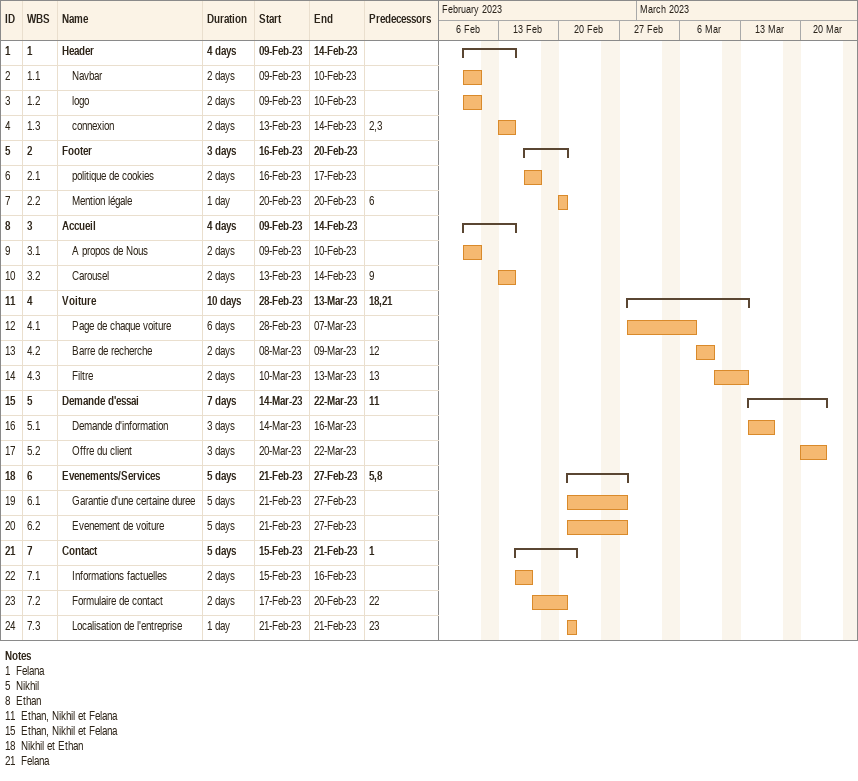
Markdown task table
| ID | WBS | Task | Duration | Start | Finish | Predecessors |
|---|---|---|---|---|---|---|
| 1 | 1 | **Header** | 4d | 2023-02-09 | 2023-02-14 |  |
| 2 | 1.1 | Navbar | 2d | 2023-02-09 | 2023-02-10 |  |
| 3 | 1.2 | logo | 2d | 2023-02-09 | 2023-02-10 |  |
| 4 | 1.3 | connexion | 2d | 2023-02-13 | 2023-02-14 | 2, 3 |
| 5 | 2 | **Footer** | 3d | 2023-02-16 | 2023-02-20 |  |
| 6 | 2.1 | politique de cookies | 2d | 2023-02-16 | 2023-02-17 |  |
| 7 | 2.2 | Mention légale | 1d | 2023-02-20 | 2023-02-20 | 6 |
| 8 | 3 | **Accueil** | 4d | 2023-02-09 | 2023-02-14 |  |
| 9 | 3.1 | A propos de Nous | 2d | 2023-02-09 | 2023-02-10 |  |
| 10 | 3.2 | Carousel | 2d | 2023-02-13 | 2023-02-14 | 9 |
| 11 | 4 | **Voiture** | 10d | 2023-02-28 | 2023-03-13 | 18, 21 |
| 12 | 4.1 | Page de chaque voiture | 6d | 2023-02-28 | 2023-03-07 |  |
| 13 | 4.2 | Barre de recherche | 2d | 2023-03-08 | 2023-03-09 | 12 |
| 14 | 4.3 | Filtre | 2d | 2023-03-10 | 2023-03-13 | 13 |
| 15 | 5 | **Demande d'essai** | 7d | 2023-03-14 | 2023-03-22 | 11 |
| 16 | 5.1 | Demande d'information | 3d | 2023-03-14 | 2023-03-16 |  |
| 17 | 5.2 | Offre du client | 3d | 2023-03-20 | 2023-03-22 |  |
| 18 | 6 | **Evenements/Services** | 5d | 2023-02-21 | 2023-02-27 | 5, 8 |
| 19 | 6.1 | Garantie d'une certaine duree | 5d | 2023-02-21 | 2023-02-27 |  |
| 20 | 6.2 | Evenement de voiture | 5d | 2023-02-21 | 2023-02-27 |  |
| 21 | 7 | **Contact** | 5d | 2023-02-15 | 2023-02-21 | 1 |
| 22 | 7.1 | Informations factuelles | 2d | 2023-02-15 | 2023-02-16 |  |
| 23 | 7.2 | Formulaire de contact | 2d | 2023-02-17 | 2023-02-20 | 22 |
| 24 | 7.3 | Localisation de l'entreprise | 1d | 2023-02-21 | 2023-02-21 | 23 |

Notes
- 1: Felana
- 5: Nikhil
- 8: Ethan
- 11: Ethan, Nikhil et Felana
- 15: Ethan, Nikhil et Felana
- 18: Nikhil et Ethan
- 21: Felana
